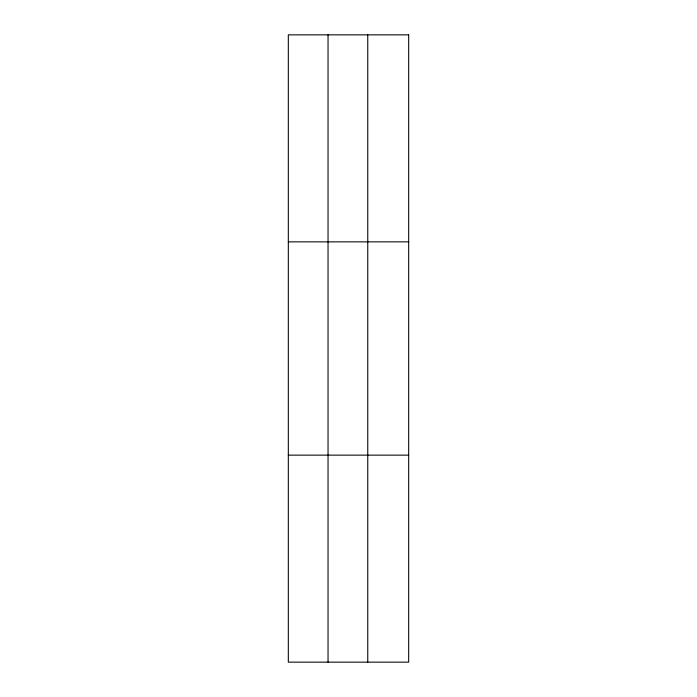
<?xml version="1.0" encoding="UTF-8"?>
<svg xmlns="http://www.w3.org/2000/svg" width="697" height="697" viewBox="0 0 697 697"><rect width="100%" height="100%" fill="white"/><g stroke="black" fill="none" stroke-linecap="round" stroke-linejoin="round"><path stroke-width="1.05" d="M328.043 662.15L328.043 34.85M367.755 662.15L367.755 34.85M288.323 241.859L408.677 241.859M288.323 455.141L408.677 455.141M408.677 34.85L408.677 662.15L288.323 662.15L288.323 34.85L408.677 34.85"/></g></svg>
